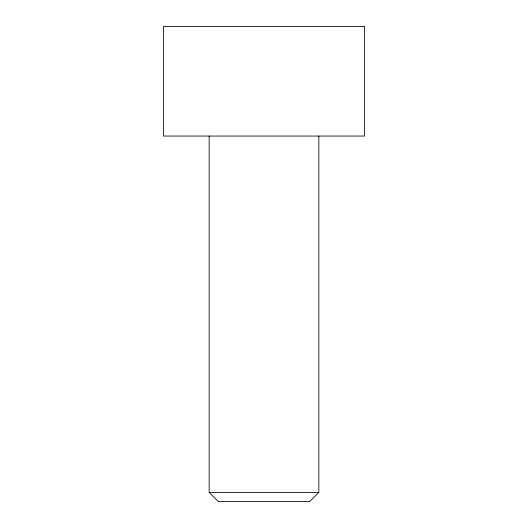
<?xml version="1.0" encoding="UTF-8"?>
<svg xmlns="http://www.w3.org/2000/svg" width="528" height="528" viewBox="0 0 528 528"><rect width="100%" height="100%" fill="white"/><g stroke="black" fill="none" stroke-linecap="round" stroke-linejoin="round"><path stroke-width="0.79" d="M318.833 136.059L318.833 492.459L309.613 501.6L218.387 501.6L209.167 492.459L209.167 136.059M209.167 492.459L318.833 492.459M364.525 26.4L163.475 26.4L163.475 136.059L364.525 136.059L364.525 26.4"/></g></svg>
